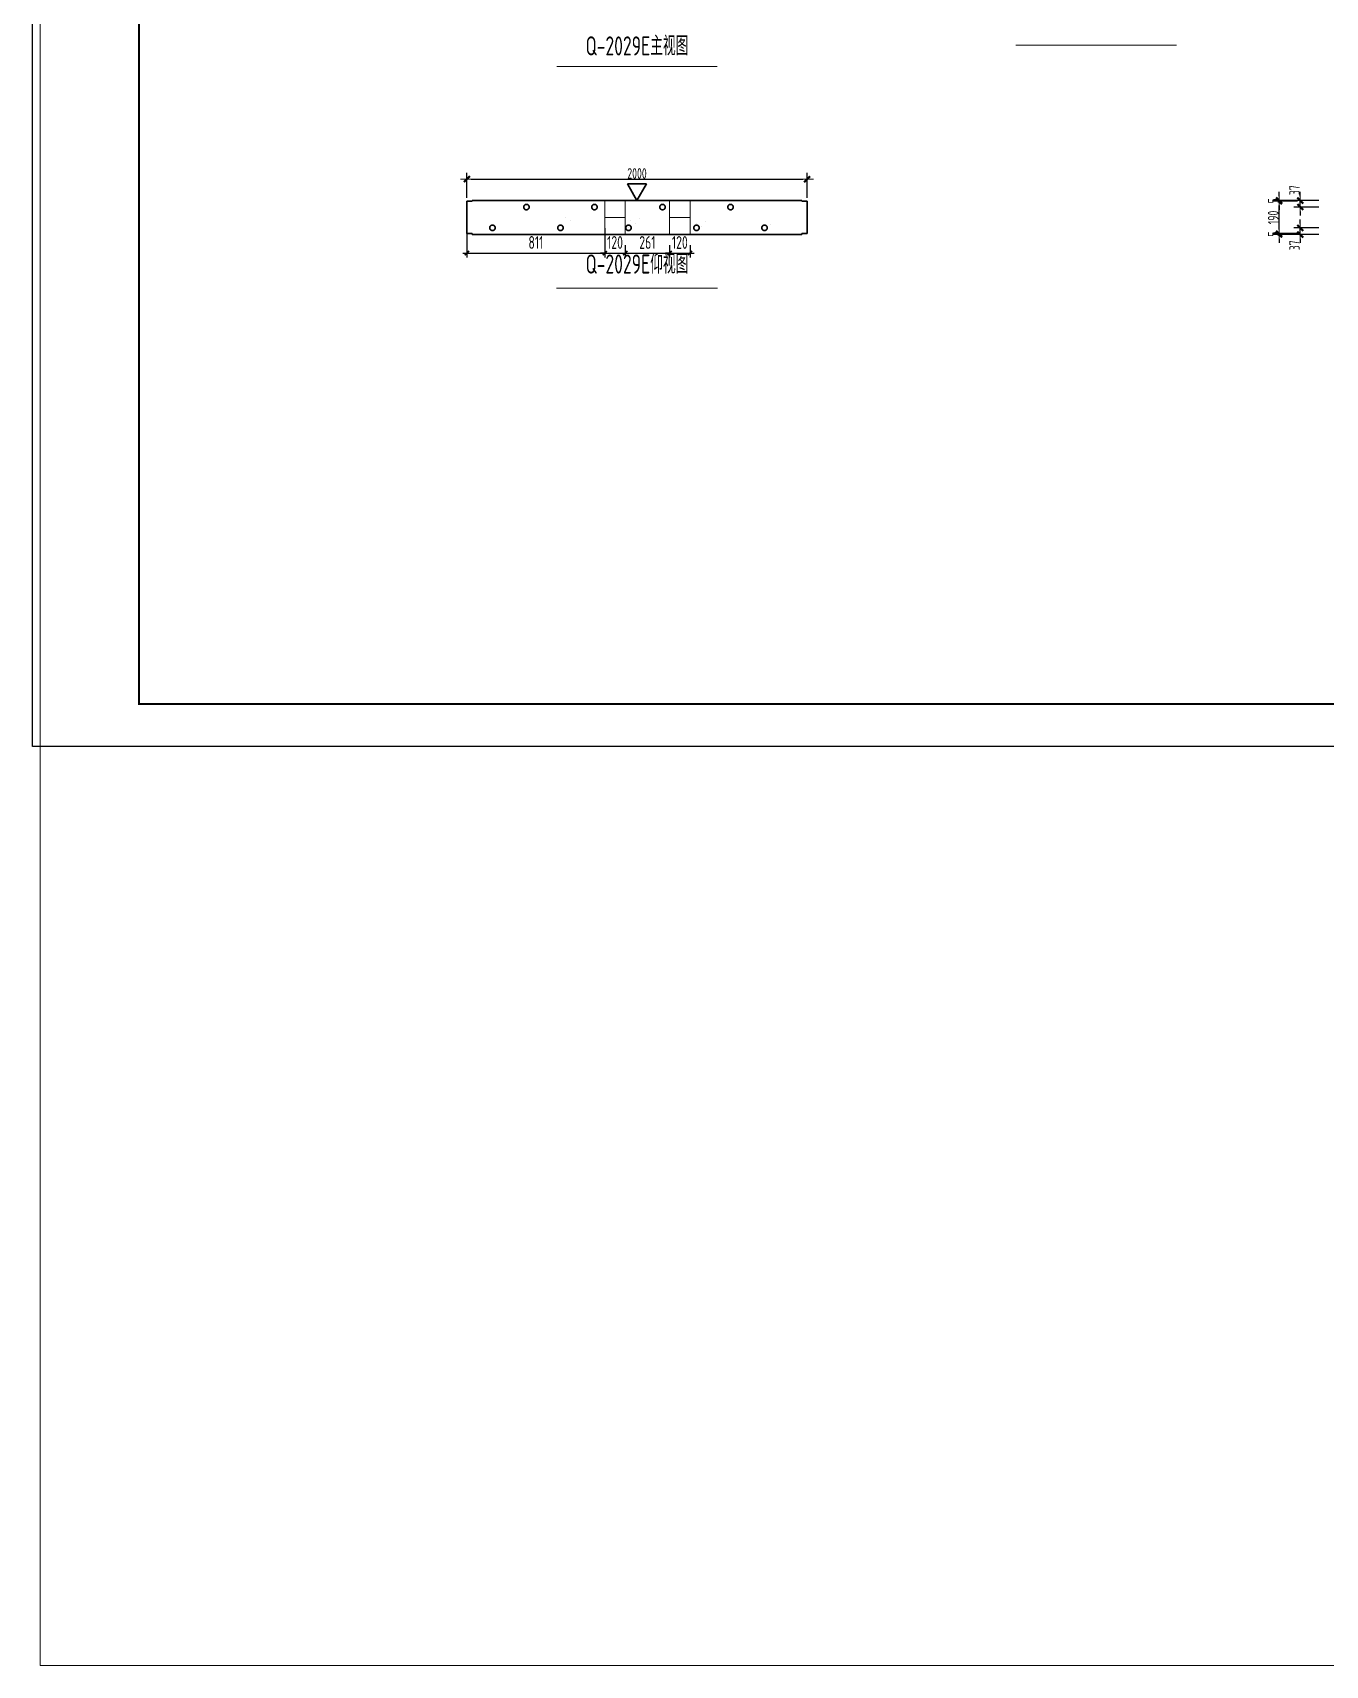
# Model space of a CAD drawing. Extents: x -85320 to 1679916, y -1321939 to 627.
# Drawn here: x 1379940 to 1410344, y -889482 to -851082 of the extents above; entities that cross this region are included whole.
import ezdxf
from ezdxf.enums import TextEntityAlignment as Align

# ---------------------------------------------------------------- set-up
doc = ezdxf.new("R2010")
doc.units = 0
doc.header["$LTSCALE"] = 1000
doc.linetypes.add('点划线', pattern=[1850, 1200, -300, 50, -300])
for name, color, linetype in [('BORDER', 7, 'Continuous'), ('手孔标注', 3, 'Continuous'), ('打印线框', 7, 'Continuous'), ('拉模', 7, 'Continuous')]:
    doc.layers.add(name, color=color, linetype=linetype)
for name, color, linetype, lineweight in [('手孔', 6, 'Continuous', 0), ('预制墙图名', 7, 'Continuous', 18), ('预制墙墙身水平筋', 130, 'Continuous', 18), ('预制墙详图孔洞', 9, '点划线', 18), ('预制墙详图标注', 3, 'Continuous', 18), ('预制墙详图轮廓', 3, 'Continuous', 35)]:
    doc.layers.add(name, color=color, linetype=linetype, lineweight=lineweight)
doc.styles.add('TSSD_Dimension', font='tssdeng.shx', dxfattribs={"width": 0.7, "bigfont": 'hztxt.shx'})
doc.styles.add('样式 1', font='yjkeng.shx', dxfattribs={"width": 0.7, "bigfont": 'yjkchn.shx'})
doc.styles.add('样式 2', font='yjkeng.shx', dxfattribs={"width": 0.7, "bigfont": 'yjkchn.shx'})
doc.dimstyles.new('标注', dxfattribs={"dimtxt": 300, "dimasz": 100, "dimexe": 100, "dimexo": 250, "dimgap": 100, "dimtad": 1, "dimdec": 0, "dimlfac": 0.25, "dimzin": 0, "dimdsep": 46, "dimtxsty": 'TSSD_Dimension', "dimblk": 'ARCHTICK', "dimcen": 0, "dimdle": 100, "dimclrt": 7, "dimadec": 0, "dimazin": 0, "dimtfac": 1, "dimtdec": 0, "dimtix": 1, "dimtmove": 2, "dimatfit": 3, "dimfxl": 1, "dimtolj": 1, "dimtzin": 0, "dimarcsym": 0})
doc.dimstyles.new('盈建科结构', dxfattribs={"dimscale": 100, "dimtxt": 2.5, "dimasz": 1, "dimexe": 1.5, "dimexo": 0.625, "dimgap": 0.1, "dimtad": 1, "dimdec": 0, "dimrnd": 1, "dimzin": 0, "dimdsep": 46, "dimtxsty": '样式 1', "dimblk": '_yjkbk', "dimblk1": 'ARCHTICK', "dimblk2": 'ARCHTICK', "dimcen": 0.09, "dimadec": 0, "dimazin": 0, "dimtfac": 1, "dimtdec": 4, "dimtix": 1, "dimtmove": 2, "dimatfit": 3, "dimfxl": 1, "dimtolj": 1, "dimtzin": 0, "dimarcsym": 0})

# ---------------------------------------------------------------- blocks, each defined once
blk = doc.blocks.new('_yjkbk')
blk.add_line((-1, 0), (1.5, 0))
blk.add_lwpolyline([(-0.7, -0.7, 0.5, 0.5, 0), (0.7, 0.7, 0.5, 0.5, 0)], format="xyseb")
blk = doc.blocks.new('*D401')
at = {"layer": 'Defpoints', "color": 0, "transparency": 16777216}
for p in [(1398154, -854529), (1390154, -855029), (1398154, -855029)]:
    blk.add_point(p, dxfattribs=at)
at = {"layer": '预制墙详图标注', "color": 0, "lineweight": -2, "transparency": 16777216}
for p, q in [((1390154, -854966), (1390154, -854379)), ((1398154, -854966), (1398154, -854379)), ((1390254, -854529), (1398054, -854529))]:
    blk.add_line(p, q, dxfattribs=at)
at = {"layer": '预制墙详图标注', "color": 0, "lineweight": -2, "transparency": 16777216, "xscale": 100, "yscale": 100, "zscale": 100, "rotation": 180}
blk.add_blockref('_yjkbk', (1390154, -854529), dxfattribs=at)
at = {"layer": '预制墙详图标注', "color": 0, "lineweight": -2, "transparency": 16777216, "xscale": 100, "yscale": 100, "zscale": 100}
blk.add_blockref('_yjkbk', (1398154, -854529), dxfattribs=at)
at = {"layer": '预制墙详图标注', "color": 0, "transparency": 16777216, "insert": (1394154, -854519), "char_height": 250, "attachment_point": 8, "style": '样式 1'}
blk.add_mtext('\\A1;2000', dxfattribs=at)
blk = doc.blocks.new('_ArchTick')
at = {"color": 0, "linetype": 'ByBlock', "const_width": 0.4}
blk.add_lwpolyline([(-0.5, -0.5), (0.5, 0.5)], dxfattribs=at)
blk = doc.blocks.new('*D1988')
at = {"layer": 'Defpoints', "color": 0, "transparency": 16777216}
for p in [(1393397, -855829), (1393877, -855829), (1393877, -856267)]:
    blk.add_point(p, dxfattribs=at)
at = {"layer": '手孔标注', "color": 0, "lineweight": -2, "transparency": 16777216}
for p, q in [((1393397, -856267), (1393297, -856267)), ((1393397, -856079), (1393397, -856367)), ((1393397, -856267), (1393877, -856267)), ((1393877, -856079), (1393877, -856367)), ((1393877, -856267), (1393977, -856267))]:
    blk.add_line(p, q, dxfattribs=at)
at = {"layer": '手孔标注', "color": 0, "lineweight": -2, "transparency": 16777216, "xscale": 100, "yscale": 100, "zscale": 100}
blk.add_blockref('_ArchTick', (1393397, -856267), dxfattribs=at)
at = {"layer": '手孔标注', "color": 0, "lineweight": -2, "transparency": 16777216, "xscale": 100, "yscale": 100, "zscale": 100, "rotation": 180}
blk.add_blockref('_ArchTick', (1393877, -856267), dxfattribs=at)
at = {"layer": '手孔标注', "color": 7, "lineweight": 0, "transparency": 16777216, "insert": (1393637, -856017), "char_height": 300, "attachment_point": 5, "style": 'TSSD_Dimension'}
blk.add_mtext('\\A1;120', dxfattribs=at)
blk = doc.blocks.new('*D1989')
at = {"layer": 'Defpoints', "color": 0, "transparency": 16777216}
for p in [(1393877, -855829), (1394921, -855829), (1394921, -856267)]:
    blk.add_point(p, dxfattribs=at)
at = {"layer": '手孔标注', "color": 0, "lineweight": -2, "transparency": 16777216}
for p, q in [((1393777, -856267), (1395021, -856267)), ((1393877, -856079), (1393877, -856367)), ((1394921, -856079), (1394921, -856367))]:
    blk.add_line(p, q, dxfattribs=at)
at = {"layer": '手孔标注', "color": 0, "lineweight": -2, "transparency": 16777216, "xscale": 100, "yscale": 100, "zscale": 100, "rotation": 180}
blk.add_blockref('_ArchTick', (1393877, -856267), dxfattribs=at)
at = {"layer": '手孔标注', "color": 0, "lineweight": -2, "transparency": 16777216, "xscale": 100, "yscale": 100, "zscale": 100}
blk.add_blockref('_ArchTick', (1394921, -856267), dxfattribs=at)
at = {"layer": '手孔标注', "color": 7, "lineweight": 0, "transparency": 16777216, "insert": (1394399, -856017), "char_height": 300, "attachment_point": 5, "style": 'TSSD_Dimension'}
blk.add_mtext('\\A1;261', dxfattribs=at)
blk = doc.blocks.new('*D1990')
at = {"layer": 'Defpoints', "color": 0, "transparency": 16777216}
for p in [(1394921, -855829), (1395401, -855829), (1395401, -856267)]:
    blk.add_point(p, dxfattribs=at)
at = {"layer": '手孔标注', "color": 0, "lineweight": -2, "transparency": 16777216}
for p, q in [((1394921, -856267), (1394821, -856267)), ((1394921, -856079), (1394921, -856367)), ((1394921, -856267), (1395401, -856267)), ((1395401, -856079), (1395401, -856367)), ((1395401, -856267), (1395501, -856267))]:
    blk.add_line(p, q, dxfattribs=at)
at = {"layer": '手孔标注', "color": 0, "lineweight": -2, "transparency": 16777216, "xscale": 100, "yscale": 100, "zscale": 100}
blk.add_blockref('_ArchTick', (1394921, -856267), dxfattribs=at)
at = {"layer": '手孔标注', "color": 0, "lineweight": -2, "transparency": 16777216, "xscale": 100, "yscale": 100, "zscale": 100, "rotation": 180}
blk.add_blockref('_ArchTick', (1395401, -856267), dxfattribs=at)
at = {"layer": '手孔标注', "color": 7, "lineweight": 0, "transparency": 16777216, "insert": (1395161, -856017), "char_height": 300, "attachment_point": 5, "style": 'TSSD_Dimension'}
blk.add_mtext('\\A1;120', dxfattribs=at)
blk = doc.blocks.new('*D2023')
at = {"layer": 'Defpoints', "color": 0, "transparency": 16777216}
for p in [(1390154, -855429), (1393397, -855429), (1393397, -856267)]:
    blk.add_point(p, dxfattribs=at)
at = {"layer": '手孔标注', "color": 0, "lineweight": -2, "transparency": 16777216}
for p, q in [((1390154, -855679), (1390154, -856367)), ((1393397, -855679), (1393397, -856367)), ((1390054, -856267), (1393497, -856267))]:
    blk.add_line(p, q, dxfattribs=at)
at = {"layer": '手孔标注', "color": 0, "lineweight": -2, "transparency": 16777216, "xscale": 100, "yscale": 100, "zscale": 100, "rotation": 180}
blk.add_blockref('_ArchTick', (1390154, -856267), dxfattribs=at)
at = {"layer": '手孔标注', "color": 0, "lineweight": -2, "transparency": 16777216, "xscale": 100, "yscale": 100, "zscale": 100}
blk.add_blockref('_ArchTick', (1393397, -856267), dxfattribs=at)
at = {"layer": '手孔标注', "color": 7, "lineweight": 0, "transparency": 16777216, "insert": (1391776, -856017), "char_height": 300, "attachment_point": 5, "style": 'TSSD_Dimension'}
blk.add_mtext('\\A1;811', dxfattribs=at)
blk = doc.blocks.new('图框1')
at = {"layer": 'BORDER', "const_width": 50}
blk.add_lwpolyline([(1377779, -823089), (1377779, -783089), (1433679, -783089), (1433679, -823089)], close=True, dxfattribs=at)
blk = doc.blocks.new('*D3106')
at = {"layer": 'Defpoints', "color": 0, "transparency": 16777216}
for p in [(1409754, -855673), (1410254, -855673), (1410254, -855829)]:
    blk.add_point(p, dxfattribs=at)
at = {"layer": '预制墙详图标注', "color": 0, "lineweight": -2, "transparency": 16777216}
for p, q in [((1409754, -855573), (1409754, -855473)), ((1410191, -855673), (1409604, -855673)), ((1410191, -855829), (1409604, -855829)), ((1409754, -855829), (1409754, -855673)), ((1409754, -855929), (1409754, -856029))]:
    blk.add_line(p, q, dxfattribs=at)
at = {"layer": '预制墙详图标注', "color": 0, "lineweight": -2, "transparency": 16777216, "xscale": 100, "yscale": 100, "zscale": 100}
for p, rotation in [((1409754, -855673), 270), ((1409754, -855829), 90)]:
    blk.add_blockref('_yjkbk', p, dxfattribs=dict(at, rotation=rotation))
at = {"layer": '预制墙详图标注', "color": 0, "transparency": 16777216, "insert": (1409744, -856085), "char_height": 250, "attachment_point": 8, "rotation": 90, "style": '样式 1'}
blk.add_mtext('\\A1;37', dxfattribs=at)
blk = doc.blocks.new('*D3107')
at = {"layer": 'Defpoints', "color": 0, "transparency": 16777216}
for p in [(1409754, -855029), (1410254, -855029), (1410254, -855185)]:
    blk.add_point(p, dxfattribs=at)
at = {"layer": '预制墙详图标注', "color": 0, "lineweight": -2, "transparency": 16777216}
for p, q in [((1410191, -855029), (1409604, -855029)), ((1409754, -854929), (1409754, -854829)), ((1409754, -855185), (1409754, -855029)), ((1410191, -855185), (1409604, -855185)), ((1409754, -855285), (1409754, -855385))]:
    blk.add_line(p, q, dxfattribs=at)
at = {"layer": '预制墙详图标注', "color": 0, "lineweight": -2, "transparency": 16777216, "xscale": 100, "yscale": 100, "zscale": 100}
for p, rotation in [((1409754, -855029), 270), ((1409754, -855185), 90)]:
    blk.add_blockref('_yjkbk', p, dxfattribs=dict(at, rotation=rotation))
at = {"layer": '预制墙详图标注', "color": 0, "transparency": 16777216, "insert": (1409744, -854787), "char_height": 250, "attachment_point": 8, "rotation": 90, "style": '样式 1'}
blk.add_mtext('\\A1;37', dxfattribs=at)
blk = doc.blocks.new('*D3108')
at = {"layer": 'Defpoints', "color": 0, "transparency": 16777216}
for p in [(1409254, -855049), (1409754, -855049), (1409754, -855809)]:
    blk.add_point(p, dxfattribs=at)
at = {"layer": '预制墙详图标注', "color": 0, "lineweight": -2, "transparency": 16777216}
for p, q in [((1409691, -855049), (1409104, -855049)), ((1409254, -855709), (1409254, -855149)), ((1409691, -855809), (1409104, -855809))]:
    blk.add_line(p, q, dxfattribs=at)
at = {"layer": '预制墙详图标注', "color": 0, "lineweight": -2, "transparency": 16777216, "xscale": 100, "yscale": 100, "zscale": 100}
for p, rotation in [((1409254, -855049), 90), ((1409254, -855809), 270)]:
    blk.add_blockref('_yjkbk', p, dxfattribs=dict(at, rotation=rotation))
at = {"layer": '预制墙详图标注', "color": 0, "transparency": 16777216, "insert": (1409244, -855429), "char_height": 250, "attachment_point": 8, "rotation": 90, "style": '样式 1'}
blk.add_mtext('\\A1;190', dxfattribs=at)
blk = doc.blocks.new('*D3109')
at = {"layer": 'Defpoints', "color": 0, "transparency": 16777216}
for p in [(1409254, -855029), (1409754, -855029), (1409754, -855049)]:
    blk.add_point(p, dxfattribs=at)
at = {"layer": '预制墙详图标注', "color": 0, "lineweight": -2, "transparency": 16777216}
for p, q in [((1409691, -855029), (1409104, -855029)), ((1409691, -855049), (1409104, -855049)), ((1409254, -854929), (1409254, -854829)), ((1409254, -855049), (1409254, -855029)), ((1409254, -855149), (1409254, -855249))]:
    blk.add_line(p, q, dxfattribs=at)
at = {"layer": '预制墙详图标注', "color": 0, "lineweight": -2, "transparency": 16777216, "xscale": 100, "yscale": 100, "zscale": 100}
for p, rotation in [((1409254, -855049), 90), ((1409254, -855029), 270)]:
    blk.add_blockref('_yjkbk', p, dxfattribs=dict(at, rotation=rotation))
at = {"layer": '预制墙详图标注', "color": 0, "transparency": 16777216, "insert": (1409244, -855039), "char_height": 250, "attachment_point": 8, "rotation": 90, "style": '样式 1'}
blk.add_mtext('\\A1;5', dxfattribs=at)
blk = doc.blocks.new('*D3110')
at = {"layer": 'Defpoints', "color": 0, "transparency": 16777216}
for p in [(1409254, -855809), (1409754, -855809), (1409754, -855829)]:
    blk.add_point(p, dxfattribs=at)
at = {"layer": '预制墙详图标注', "color": 0, "lineweight": -2, "transparency": 16777216}
for p, q in [((1409691, -855809), (1409104, -855809)), ((1409691, -855829), (1409104, -855829)), ((1409254, -855709), (1409254, -855609)), ((1409254, -855829), (1409254, -855809)), ((1409254, -855929), (1409254, -856029))]:
    blk.add_line(p, q, dxfattribs=at)
at = {"layer": '预制墙详图标注', "color": 0, "lineweight": -2, "transparency": 16777216, "xscale": 100, "yscale": 100, "zscale": 100}
for p, rotation in [((1409254, -855829), 90), ((1409254, -855809), 270)]:
    blk.add_blockref('_yjkbk', p, dxfattribs=dict(at, rotation=rotation))
at = {"layer": '预制墙详图标注', "color": 0, "transparency": 16777216, "insert": (1409244, -855819), "char_height": 250, "attachment_point": 8, "rotation": 90, "style": '样式 1'}
blk.add_mtext('\\A1;5', dxfattribs=at)

msp = doc.modelspace()

# ---------------------------------------------------------------- linework, layer by layer
at = {"layer": '手孔', "color": 6}
for points in [[(1393397.378, -855028.637), (1393877.378, -855028.637), (1393877.378, -855428.637), (1393397.378, -855428.637)], [(1394921.292, -855028.636), (1395401.292, -855028.636), (1395401.292, -855428.636), (1394921.292, -855428.636)], [(1393397.378, -855828.637), (1393877.378, -855828.637), (1393877.378, -855428.637), (1393397.378, -855428.637)], [(1394921.292, -855828.638), (1395401.292, -855828.638), (1395401.292, -855428.638), (1394921.292, -855428.638)]]:
    msp.add_lwpolyline(points, close=True, dxfattribs=at)
at = {"layer": '打印线框', "color": 1}
msp.add_lwpolyline([(1379939.784, -867870.959), (1379939.784, -825870.959), (1439339.784, -825870.959), (1439339.784, -867870.959)], close=True, dxfattribs=at)
at = {"layer": '预制墙图名', "lineweight": 18}
for p, q in [((1403065.605, -851378.636), (1406841.762, -851378.636)), ((1392266.786, -851878.636), (1396040.581, -851878.636)), ((1392260.881, -857088.636), (1396046.487, -857088.636))]:
    msp.add_line(p, q, dxfattribs=at)
at = {"layer": '预制墙墙身水平筋', "color": 4}
msp.add_lwpolyline([(1380116.859, -811851.87), (1617539.787, -811851.87), (1617539.787, -889482.118), (1380116.859, -889482.118)], close=True, dxfattribs=at)
at = {"layer": '预制墙详图孔洞', "lineweight": 35, "const_width": 0.18}
for points in [[(1390700.245, -855630.585), (1390877.684, -855405.09), (1390877.684, -855028.636), (1391013.684, -855028.636), (1391013.684, -855452.182), (1390807.123, -855714.687)], [(1391485.684, -855184.636), (1391485.684, -855028.636), (1391621.684, -855028.636), (1391621.684, -855184.636)], [(1392300.245, -855630.585), (1392477.684, -855405.09), (1392477.684, -855028.636), (1392613.684, -855028.636), (1392613.684, -855452.182), (1392407.123, -855714.687)], [(1393085.684, -855184.636), (1393085.684, -855028.636), (1393221.684, -855028.636), (1393221.684, -855184.636)], [(1393900.245, -855630.585), (1394077.684, -855405.09), (1394077.684, -855028.636), (1394213.684, -855028.636), (1394213.684, -855452.182), (1394007.123, -855714.687)], [(1394685.684, -855184.636), (1394685.684, -855028.636), (1394821.684, -855028.636), (1394821.684, -855184.636)], [(1395500.245, -855630.585), (1395677.684, -855405.09), (1395677.684, -855028.636), (1395813.684, -855028.636), (1395813.684, -855452.182), (1395607.123, -855714.687)], [(1396285.684, -855184.636), (1396285.684, -855028.636), (1396421.684, -855028.636), (1396421.684, -855184.636)], [(1397100.245, -855630.585), (1397277.684, -855405.09), (1397277.684, -855028.636), (1397413.684, -855028.636), (1397413.684, -855452.182), (1397207.123, -855714.687)]]:
    msp.add_lwpolyline(points, close=True, dxfattribs=at)
at = {"layer": '预制墙详图孔洞', "lineweight": 35}
for centre in [(1391553.684, -855184.636), (1393153.684, -855184.636), (1394753.684, -855184.636), (1396353.684, -855184.636), (1390753.684, -855672.636), (1392353.684, -855672.636), (1393953.684, -855672.636), (1395553.684, -855672.636), (1397153.684, -855672.636)]:
    msp.add_circle(centre, 64, dxfattribs=at)
at = {"layer": '预制墙详图标注', "lineweight": 35}
for p, q in [((1394153.684, -855028.636), (1393928.684, -854638.925)), ((1394378.684, -854638.925), (1393928.684, -854638.925)), ((1394153.684, -855028.636), (1394378.684, -854638.925))]:
    msp.add_line(p, q, dxfattribs=at)
at = {"layer": '预制墙详图轮廓', "lineweight": 35}
for p, q in [((1390153.684, -855808.636), (1390153.684, -855048.636)), ((1390153.684, -855048.636), (1390273.684, -855048.636)), ((1390273.684, -855028.636), (1398033.684, -855028.636)), ((1390273.684, -855048.636), (1390273.684, -855028.636)), ((1398033.684, -855028.636), (1398033.684, -855048.636)), ((1398033.684, -855048.636), (1398153.684, -855048.636)), ((1398153.684, -855048.636), (1398153.684, -855808.636)), ((1390273.684, -855808.636), (1390153.684, -855808.636)), ((1390273.684, -855828.636), (1390273.684, -855808.636)), ((1390273.684, -855828.636), (1398033.684, -855828.636)), ((1398153.684, -855808.636), (1398033.684, -855808.636)), ((1398033.684, -855808.636), (1398033.684, -855828.636))]:
    msp.add_line(p, q, dxfattribs=at)

# ---------------------------------------------------------------- block references
at = {"layer": '拉模', "color": 3}
msp.add_blockref('图框1', (4660.835, -43782.265), dxfattribs=at)

# ---------------------------------------------------------------- texts
at = {"layer": '预制墙图名', "linetype": 'Continuous', "style": '样式 2', "width": 0.7}
for s, p in [('Q-2029E主视图', (1394153.684, -851754.01)), ('Q-2029E仰视图', (1394153.684, -856884.444))]:
    msp.add_text(s, height=450, dxfattribs=at).set_placement(p, align=Align.BOTTOM_CENTER)

# ---------------------------------------------------------------- dimensions: what is measured, and where the dimension line sits
at = {"layer": '手孔标注', "color": 3, "lineweight": 0}
for base, p1, p2, picture, middle in [((1393397.378, -856267.075), (1390153.684, -855428.637), (1393397.378, -855428.637), '*D2023', (1391775.531, -856017.075)), ((1393877.378, -856267.075), (1393397.378, -855828.637), (1393877.378, -855828.637), '*D1988', (1393637.378, -856017.075)), ((1394921.292, -856267.075), (1393877.378, -855828.637), (1394921.292, -855828.638), '*D1989', (1394399.335, -856017.075)), ((1395401.292, -856267.075), (1394921.292, -855828.638), (1395401.292, -855828.638), '*D1990', (1395161.292, -856017.075))]:
    dim = msp.add_linear_dim(base=base, p1=p1, p2=p2, dimstyle='标注', dxfattribs=at)
    dim.commit()
    dim.dimension.update_dxf_attribs({"geometry": picture, "text_midpoint": middle})
at = {"layer": '预制墙详图标注'}
for p1, p2, picture, middle in [((1390153.684, -855028.636), (1398153.684, -855028.636), '*D401', (1394153.684, -854393.636)), ((1409753.684, -855048.636), (1409753.684, -855028.636), '*D3109', (1409118.684, -855038.636)), ((1409753.684, -855808.636), (1409753.684, -855048.636), '*D3108', (1409118.684, -855428.636)), ((1409753.684, -855828.636), (1409753.684, -855808.636), '*D3110', (1409118.684, -855818.636))]:
    dim = msp.add_aligned_dim(p1=p1, p2=p2, distance=500, dimstyle='盈建科结构', override={"dimscale": 100, "dimtxt": 2.5, "dimasz": 1, "dimexe": 1.5, "dimexo": 0.625, "dimgap": 0.1, "dimtad": 1, "dimlfac": 0.25, "dimrnd": 5, "dimdle": 0, "dimtix": 1, "dimfxlon": 0}, dxfattribs=at)
    dim.commit()
    dim.dimension.update_dxf_attribs({"geometry": picture, "text_midpoint": middle})
for base, p1, p2, picture, middle in [((1409753.684, -855028.636), (1410253.684, -855184.636), (1410253.684, -855028.636), '*D3107', (1409618.684, -854787.056)), ((1409753.684, -855672.636), (1410253.684, -855828.636), (1410253.684, -855672.636), '*D3106', (1409618.684, -856085.188))]:
    dim = msp.add_linear_dim(base=base, p1=p1, p2=p2, angle=90, text='37', dimstyle='盈建科结构', override={"dimlfac": 0.25, "dimrnd": 5}, dxfattribs=at)
    dim.commit()
    dim.dimension.update_dxf_attribs({"geometry": picture, "text_midpoint": middle, "dimtype": 161})

doc.saveas('drawing.dxf')
